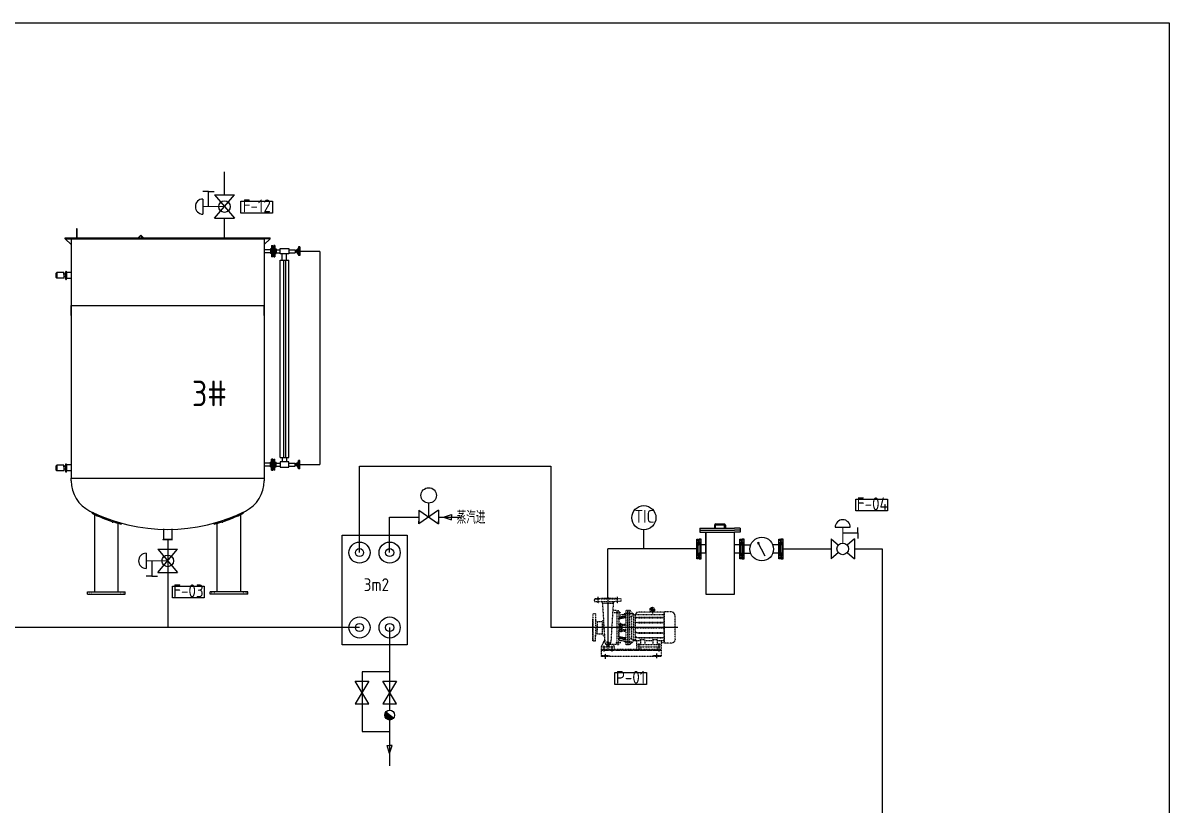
# Model space of a CAD drawing. Header units: millimetres. Extents: x 1783 to 21704, y 2913 to 17571.
# Drawn here: x 10956 to 21704, y 10242 to 17571 of the extents above; entities that cross this region are included whole.
import ezdxf

# ---------------------------------------------------------------- set-up
doc = ezdxf.new("R2010")
doc.units = ezdxf.units.MM
doc.linetypes.add('CENTER', pattern=[2, 1.25, -0.25, 0.25, -0.25])
doc.linetypes.add('DASHED', pattern=[0.75, 0.5, -0.25])
for name, color, linetype in [('00', 7, 'Continuous'), ('1', 1, 'Continuous'), ('2', 2, 'DASHED'), ('3中心线层', 1, 'CENTER'), ('DASHED', 2, 'DASHED'), ('dim', 7, 'Continuous'), ('TL', 255, 'Continuous'), ('YHCENTER', 4, 'CENTER'), ('YHDIM', 1, 'Continuous'), ('YHSOLID', 7, 'Continuous')]:
    doc.layers.add(name, color=color, linetype=linetype)
doc.styles.add('HZ', font='gbenor.shx', dxfattribs={"bigfont": 'gbcbig.shx'})
doc.dimstyles.new('ISO-25', dxfattribs={"dimtxt": 2.5, "dimasz": 2.5, "dimexe": 1.25, "dimexo": 0.625, "dimtad": 1, "dimtxsty": 'Standard', "dimcen": 2.5, "dimadec": 0, "dimazin": 0, "dimtfac": 1, "dimtmove": 0, "dimatfit": 3, "dimfxl": 1, "dimarcsym": 0})

# ---------------------------------------------------------------- blocks, each defined once
blk = doc.blocks.new('盐水泵')
at = {"layer": '1', "color": 0}
blk.add_line((-626051.9, 6863.7), (-626051.9, 6879.1), dxfattribs=at)
at = {"layer": 'DASHED', "color": 0, "ltscale": 0.2}
for p, q in [((-626312.7, 6969.6), (-626272, 6969.6)), ((-626312.7, 6950), (-626312.7, 6969.6)), ((-626272, 6969.6), (-626312.7, 6969.6)), ((-626312.7, 6969.6), (-626312.7, 6950.3)), ((-626312.7, 6950), (-626151.7, 6950)), ((-626269.2, 6972.5), (-626272, 6969.6)), ((-626272, 6969.6), (-626143, 6969.6)), ((-626145.8, 6972.5), (-626269.2, 6972.5)), ((-626249.5, 6934.7), (-626256, 6949.9)), ((-626249.6, 6934.7), (-626231.1, 6633)), ((-626249.5, 6934.7), (-626165.6, 6934.7)), ((-626179.4, 6972.5), (-626235.6, 6972.5)), ((-626165.6, 6934.7), (-626184, 6633)), ((-626165.6, 6934.7), (-626159.1, 6949.9)), ((-626102.3, 6950), (-626152.4, 6950)), ((-626145.8, 6972.5), (-626143, 6969.6)), ((-626102.3, 6969.6), (-626143, 6969.6)), ((-626102.3, 6950), (-626102.3, 6969.6)), ((-626327.6, 6807.9), (-626324.8, 6810.7)), ((-626327.6, 6807.9), (-626327.6, 6684.4)), ((-626305.2, 6851.4), (-626324.8, 6851.4)), ((-626324.8, 6851.4), (-626324.8, 6810.7)), ((-626324.8, 6810.7), (-626324.8, 6680.5)), ((-626305.2, 6851.4), (-626305.2, 6806)), ((-626138.1, 6877.9), (-626169, 6877.9)), ((-626138.1, 6877.9), (-626138.1, 6612.6)), ((-626138.1, 6877.9), (-626122.8, 6877.9)), ((-626122.8, 6877.9), (-626122.8, 6658)), ((-626122.8, 6843), (-626067.9, 6851.4)), ((-626122.8, 6813.9), (-626122.8, 6762.4)), ((-626119, 6828.6), (-626071.8, 6837)), ((-626119, 6815.7), (-626071.7, 6824)), ((-626116.4, 6819.7), (-626068, 6828)), ((-626068, 6879.1), (-626068, 6611.3)), ((-626051.9, 6879.1), (-626068, 6879.1)), ((-626051.9, 6611.3), (-626051.9, 6879.1)), ((-626051.9, 6611.3), (-626051.9, 6879.1)), ((-626035.2, 6879.1), (-626051.9, 6879.1)), ((-626051.9, 6863.7), (-626051.9, 6611.3)), ((-626051.9, 6779.6), (-626051.9, 6847.7)), ((-626035.2, 6611.3), (-626035.2, 6879.1)), ((-626003.2, 6847.2), (-626035.2, 6879.1)), ((-626021.3, 6829.1), (-626035.2, 6829.1)), ((-626021.3, 6661.3), (-626021.3, 6829.1)), ((-626003.2, 6643.2), (-626003.2, 6847.2)), ((-626003.2, 6847.2), (-625767.2, 6847.2)), ((-625980.7, 6865.3), (-625992.9, 6847.2)), ((-625992.9, 6847.2), (-625992.9, 6643.2)), ((-625980.7, 6826.2), (-625992.9, 6820.3)), ((-625980.7, 6821.4), (-625992.9, 6815.5)), ((-625767.2, 6865.3), (-625980.7, 6865.3)), ((-625980.7, 6826.2), (-625767.2, 6826.2)), ((-625980.7, 6821.4), (-625980.7, 6826.2)), ((-625980.7, 6821.4), (-625767.2, 6821.4)), ((-625871.6, 6871.7), (-625873.8, 6865.3)), ((-625859.8, 6876.6), (-625871.6, 6871.7)), ((-625871.6, 6871.7), (-625859.6, 6871.7)), ((-625848, 6871.7), (-625860, 6871.7)), ((-625859.8, 6876.6), (-625848, 6871.7)), ((-625848, 6871.7), (-625845.8, 6865.3)), ((-625767.2, 6868.2), (-625767.2, 6628.1)), ((-625715.1, 6868.2), (-625767.2, 6868.2)), ((-625767.2, 6622.3), (-625767.2, 6862.3)), ((-625682.5, 6654.9), (-625682.5, 6835.5)), ((-626327.6, 6774.2), (-626327.6, 6718.1)), ((-626305.2, 6806), (-626305.2, 6805.8)), ((-626305.2, 6805.8), (-626305.2, 6677.3)), ((-626289.8, 6793.8), (-626289.8, 6726.4)), ((-626289.8, 6793.8), (-626250.4, 6793.8)), ((-626289.8, 6696.7), (-626289.8, 6764.1)), ((-626241.8, 6805), (-626250.4, 6793.8)), ((-626250.4, 6793.8), (-626250.4, 6719.5)), ((-626250.4, 6696.7), (-626250.4, 6779.3)), ((-626122.9, 6733.8), (-626122.9, 6728)), ((-626122.8, 6762.4), (-626122.8, 6756.7)), ((-626110.4, 6756.7), (-626122.8, 6756.7)), ((-626122.8, 6733.8), (-626110.4, 6733.8)), ((-626122.8, 6676.6), (-626122.8, 6728)), ((-626119, 6772.6), (-626110.4, 6772.6)), ((-626119, 6769.2), (-626110.4, 6769.2)), ((-626119, 6721.2), (-626110.4, 6721.3)), ((-626119, 6717.8), (-626110.4, 6717.8)), ((-626110.4, 6776.6), (-626110.4, 6733.8)), ((-626104, 6776.6), (-626110.4, 6776.6)), ((-626110.4, 6733.8), (-626110.4, 6712.8)), ((-626104, 6733.8), (-626104, 6776.6)), ((-626104, 6772.6), (-626071.7, 6772.7)), ((-626104, 6769.2), (-626071.7, 6769.3)), ((-626096.4, 6756.7), (-626104, 6756.7)), ((-626104, 6733.8), (-626096.4, 6733.8)), ((-626104, 6712.8), (-626104, 6733.8)), ((-626104, 6721.3), (-626071.6, 6721.3)), ((-626104, 6717.9), (-626071.6, 6717.9)), ((-626096.4, 6729.3), (-626096.4, 6761.2)), ((-626068, 6761.2), (-626096.4, 6761.2)), ((-626096.4, 6729.3), (-626068, 6729.3)), ((-626051.9, 6745.2), (-626051.9, 6779.6)), ((-626051.9, 6745.2), (-626051.9, 6611.3)), ((-625980.7, 6788.1), (-625992.9, 6784.7)), ((-625980.7, 6783.3), (-625992.9, 6779.9)), ((-625992.9, 6747.6), (-625767.2, 6747.6)), ((-625992.9, 6742.8), (-625767.2, 6742.8)), ((-625980.7, 6788.1), (-625767.2, 6788.1)), ((-625980.7, 6783.3), (-625980.7, 6788.1)), ((-625980.7, 6783.3), (-625767.2, 6783.3)), ((-625980.7, 6742.8), (-625980.7, 6747.6)), ((-626327.6, 6684.4), (-626324.8, 6681.6)), ((-626324.8, 6681.6), (-626324.8, 6640.9)), ((-626324.8, 6639.8), (-626324.8, 6680.5)), ((-626305.2, 6639.8), (-626324.8, 6639.8)), ((-626305.2, 6685.2), (-626305.2, 6685.3)), ((-626305.2, 6639.8), (-626305.2, 6685.2)), ((-626289.8, 6696.7), (-626250.4, 6696.7)), ((-626231.8, 6654.2), (-626258.8, 6595.9)), ((-626234.1, 6675.2), (-626250.4, 6696.7)), ((-626215.7, 6632.5), (-626215.7, 6595.9)), ((-626213.8, 6633.2), (-626202.2, 6633.2)), ((-626199.5, 6632.5), (-626199.5, 6595.9)), ((-626122.8, 6635.5), (-626122.8, 6658)), ((-626122.8, 6612.6), (-626122.8, 6635.5)), ((-626119, 6674.8), (-626071.7, 6666.4)), ((-626119, 6661.8), (-626071.8, 6653.5)), ((-626116.4, 6670.7), (-626068, 6662.4)), ((-626110.4, 6712.8), (-626104, 6712.8)), ((-626021.3, 6661.3), (-626035.2, 6661.3)), ((-626003.2, 6643.2), (-626035.2, 6611.3)), ((-626003.2, 6643.2), (-625952.6, 6643.2)), ((-625980.7, 6707.1), (-625992.9, 6710.5)), ((-625980.7, 6702.4), (-625992.9, 6705.8)), ((-625980.7, 6669.1), (-625992.9, 6674.9)), ((-625980.7, 6664.3), (-625992.9, 6670.2)), ((-625983.2, 6643.2), (-625983.2, 6595.9)), ((-625980.7, 6707.1), (-625767.2, 6707.1)), ((-625980.7, 6702.4), (-625980.7, 6707.1)), ((-625980.7, 6707.1), (-625980.7, 6702.4)), ((-625980.7, 6702.4), (-625767.2, 6702.4)), ((-625980.7, 6669.1), (-625980.7, 6664.3)), ((-625980.7, 6669), (-625767.2, 6669)), ((-625980.7, 6664.3), (-625980.7, 6669)), ((-625980.7, 6664.3), (-625767.2, 6664.3)), ((-625952.6, 6647.9), (-625952.6, 6612.6)), ((-625952.4, 6651.9), (-625918.9, 6651.9)), ((-625918.7, 6647.9), (-625918.7, 6612.6)), ((-625918.7, 6643.2), (-625856.4, 6643.2)), ((-625856.5, 6651.9), (-625822.6, 6651.9)), ((-625856.4, 6647.9), (-625856.4, 6612.6)), ((-625822.4, 6647.9), (-625822.4, 6612.6)), ((-625822.4, 6643.2), (-625767.2, 6643.2)), ((-625791.8, 6643.2), (-625791.8, 6595.9)), ((-626258.8, 6595.9), (-626157.3, 6595.9)), ((-626258.8, 6595.9), (-626258.8, 6578)), ((-626258.8, 6578), (-625791.8, 6578)), ((-626258.8, 6578), (-626258.8, 6518.6)), ((-626138.1, 6612.6), (-626195.9, 6612.6)), ((-626165.1, 6612.6), (-626157.3, 6595.9)), ((-626157.3, 6595.9), (-626157.3, 6578)), ((-626138.1, 6612.6), (-626122.8, 6612.6)), ((-626051.9, 6611.3), (-626068, 6611.3)), ((-626035.2, 6611.3), (-626051.9, 6611.3)), ((-625983.2, 6612.6), (-625791.8, 6612.6)), ((-625983.2, 6595.9), (-625791.8, 6595.9)), ((-625983.2, 6595.9), (-625983.2, 6578)), ((-625950.7, 6595.9), (-625950.7, 6578)), ((-625822.7, 6595.9), (-625822.7, 6578)), ((-625767.2, 6625.1), (-625791.8, 6625.1)), ((-625791.8, 6595.9), (-625791.8, 6518.6)), ((-625715.1, 6622.3), (-625767.2, 6622.3)), ((-625791.8, 6518.6), (-626258.8, 6518.6))]:
    blk.add_line(p, q, dxfattribs=at)
at = {"layer": 'DASHED', "color": 0}
blk.add_line((-626122.8, 6647.4), (-626067.9, 6639.1), dxfattribs=at)
at = {"layer": 'DASHED', "color": 0, "ltscale": 0.2, "extrusion": (0, 0, -1)}
for centre, major_axis, start_param, end_param in [((-625859.8, 6885.7), (-12.5, 12.5), 4.729635, 9.407532), ((-626116.4, 6813.3), (4.51, 4.51), 4.014257, 5.497787), ((-626119, 6811.9), (-2.71, 2.71), 5.498025, 7.068583), ((-626071.8, 6840.8), (-2.71, 2.71), 2.355008, 3.925804), ((-626071.7, 6820.2), (-2.71, 2.71), 0.784211, 2.355008), ((-626119, 6776.4), (-2.71, 2.71), 3.927229, 5.498025), ((-626119, 6773), (-2.71, 2.71), 3.927229, 5.498025), ((-626119, 6714), (2.71, 2.71), 3.926753, 5.497549), ((-626071.7, 6776.5), (2.71, 2.71), 1.03834, 2.355008), ((-626071.7, 6773.1), (-2.71, 2.71), 2.613321, 3.925804), ((-626218.3, 6632.5), (-1.84, 1.84), 0.785398, 2.356194), ((-626196.9, 6632.5), (-1.84, 1.84), 5.497787, 7.068583), ((-626119, 6678.6), (2.71, 2.71), 2.356194, 3.926753), ((-626116.4, 6677.1), (4.51, 4.51), 2.356194, 3.839724), ((-626119, 6658), (2.71, 2.71), 3.926991, 5.499007), ((-626071.9, 6670.6), (-2.92, 2.92), 2.704671, 3.898032), ((-626003.2, 6661.3), (-12.8, 12.8), 3.926991, 5.497787), ((-625956.7, 6647.9), (-2.89, 2.89), 0.785398, 2.356194), ((-625914.6, 6647.9), (-2.89, 2.89), 5.497787, 7.068583), ((-625860.4, 6647.9), (-2.89, 2.89), 0.785398, 2.356194), ((-625818.3, 6647.9), (-2.89, 2.89), 5.497787, 7.068583), ((-625715.1, 6654.9), (-23.1, 23.1), 2.356194, 3.926991)]:
    blk.add_ellipse(centre, major_axis=major_axis, ratio=1, start_param=start_param, end_param=end_param, dxfattribs=at)
at = {"layer": 'DASHED', "color": 0, "ltscale": 0.2}
for centre, major_axis, start_param, end_param in [((-626119, 6832.5), (-2.71, 2.71), 0.785398, 2.356194), ((-626003.2, 6829.1), (-12.8, 12.8), 5.497787, 7.068583), ((-625875.5, 6870.5), (-2.91, 2.91), 4.21193, 4.695143), ((-625844.1, 6870.5), (-2.91, 2.91), 0.017246, 0.500459), ((-625715.1, 6835.5), (-23.1, 23.1), 3.926991, 5.497787), ((-626290.7, 6813.5), (14, 14), 3.107767, 3.975106), ((-626119, 6717.4), (-2.71, 2.71), 5.498025, 7.068821), ((-626071.6, 6717.5), (-2.71, 2.71), 4.244939, 5.498974), ((-626071.6, 6714.1), (-2.71, 2.71), 4.248298, 5.498974), ((-626290.7, 6677), (14, 14), 0.737283, 1.604622), ((-626206.1, 6633.8), (17.6, 17.6), 2.356194, 3.53358), ((-626209, 6633.8), (17.6, 17.6), 4.4432, 5.497787), ((-626209, 6633.8), (-17.6, 17.6), 2.745863, 2.872404)]:
    blk.add_ellipse(centre, major_axis=major_axis, ratio=1, start_param=start_param, end_param=end_param, dxfattribs=at)
at = {"layer": 'DASHED', "color": 0, "ltscale": 0.2, "extrusion": (0, 0, -1)}
blk.add_ellipse((-625859.8, 6885.7), major_axis=(6.48, 6.48), ratio=1, dxfattribs=at)
at = {"layer": 'DASHED', "color": 0}
blk.add_ellipse((-626071.8, 6649.7), major_axis=(-2.71, 2.71), ratio=1, start_param=3.925804, end_param=5.4966, dxfattribs=at)
at = {"layer": 'Defpoints', "color": 0, "linetype": 'ByBlock'}
for p in [(-626249.4, 6972.5), (-626166.7, 6972.5), (-626328.3, 6807.9), (-626327.6, 6851.4), (-626328.3, 6786.5), (-626327.6, 6746.2), (-626327.6, 6745.2), (-625682.5, 6745.2), (-626328.3, 6703.9), (-626328.3, 6684.4), (-626327.6, 6639.8), (-626208.1, 6569.1), (-626258.8, 6518.6), (-626224.9, 6518.6), (-626224.9, 6518.6), (-625825.7, 6518.6), (-625791.8, 6518.6)]:
    blk.add_point(p, dxfattribs=at)
at = {"layer": 'Defpoints', "color": 0, "linetype": 'ByBlock', "ltscale": 0.2}
blk.add_point((-626327.6, 6703.9), dxfattribs=at)
at = {"layer": 'YHCENTER', "color": 0, "ltscale": 0.4}
for p, q in [((-626284.2, 6933.3), (-626284.2, 6986.6)), ((-626130.8, 6933.3), (-626130.8, 6986.6)), ((-625859.8, 6910), (-625859.8, 6854.5)), ((-626158.3, 6862), (-626105.2, 6862)), ((-625882.3, 6885.7), (-625837.6, 6885.7)), ((-626148.5, 6628.5), (-626107.1, 6628.5)), ((-626080.8, 6634.7), (-626016.5, 6634.4)), ((-625966.6, 6622.6), (-625966.6, 6563.3)), ((-625808, 6623.3), (-625808, 6558.9))]:
    blk.add_line(p, q, dxfattribs=at)
at = {"layer": 'YHCENTER', "color": 0, "ltscale": 3}
for p, q in [((-626208.1, 6982.9), (-626208.1, 6564.6)), ((-625660.3, 6745.2), (-626343.7, 6745.2))]:
    blk.add_line(p, q, dxfattribs=at)
at = {"layer": 'YHCENTER', "color": 0}
for p, q in [((-626080.8, 6855.7), (-626016.5, 6856)), ((-626293.1, 6745.2), (-626333.4, 6745.2))]:
    blk.add_line(p, q, dxfattribs=at)
at = {"layer": 'YHCENTER', "color": 0, "ltscale": 0.2}
for p, q in [((-626240.1, 6605), (-626240.1, 6559.4)), ((-626177.5, 6605), (-626177.5, 6558.2))]:
    blk.add_line(p, q, dxfattribs=at)
at = {"layer": 'YHCENTER', "color": 0, "ltscale": 2}
for p, q in [((-626224.9, 6500.1), (-626224.9, 6540)), ((-625825.7, 6506.3), (-625825.7, 6543.2))]:
    blk.add_line(p, q, dxfattribs=at)
at = {"layer": 'YHDIM', "color": 0, "linetype": 'DASHED', "ltscale": 2}
for p, q in [((-626258.8, 6569.2), (-625791.8, 6569.2)), ((-626258.8, 6527.3), (-626194.1, 6527.3)), ((-626194.1, 6527.3), (-626194.1, 6518.6)), ((-625856.5, 6527.3), (-625791.8, 6527.3)), ((-625856.5, 6527.3), (-625856.5, 6518.6))]:
    blk.add_line(p, q, dxfattribs=at)
at = {"layer": 'YHSOLID', "color": 0}
for p, q in [((-626051.9, 6879.1), (-626051.9, 6863.7)), ((-625983.2, 6643.2), (-626003.2, 6643.2))]:
    blk.add_line(p, q, dxfattribs=at)
blk = doc.blocks.new('*U7')
at = {"layer": '1'}
h = blk.add_hatch(dxfattribs=at)
h.set_pattern_fill('_USER', color=256, scale=5, angle=45, style=0, pattern_type=0)
h.set_pattern_definition([(45, (0, 0), (-3.53553, 3.53553), [])])
h.paths.add_polyline_path([(92, 2), (92, 20), (82, 20), (82, 2)])
h.paths.add_polyline_path([(64, 20), (64, 2), (61, 2), (61, 0), (39, 0), (39, 15), (45, 20)])
h.paths.add_polyline_path([(-39, 15), (-39, 0), (-61, 0), (-61, 2), (-64, 2), (-64, 20), (-45, 20)])
h.paths.add_polyline_path([(-82, 20), (-82, 2), (-92, 2), (-92, 20)])
blk = doc.blocks.new('*U6', base_point=(-64, 711))
at = {"layer": '00', "color": 7}
for p, q in [((29, 731), (-156, 731)), ((-156, 731), (-156, 713)), ((-125, 713), (-156, 713)), ((-145, 731), (-145, 713)), ((-127, 731), (-127, 713)), ((-125, 711), (-125, 713)), ((-125, 711), (-3, 711)), ((-125, 711), (-125, 711)), ((-108, 731), (-102, 726)), ((-102, 726), (-102, 711)), ((-102, 726), (-25, 726)), ((-19, 731), (-25, 726)), ((-25, 726), (-25, 711)), ((-3, 713), (29, 713)), ((-3, 711), (-3, 713)), ((0, 731), (0, 713)), ((18, 731), (18, 713)), ((29, 713), (29, 731))]:
    blk.add_line(p, q, dxfattribs=at)
at = {"color": 1, "linetype": 'Continuous'}
blk.add_blockref('*U7', (-64, 711), dxfattribs=at)
blk = doc.blocks.new('*D19')
at = {"color": 0, "lineweight": -2, "transparency": 16777216}
for p, q in [((13557, 15433), (13741, 15433)), ((13740, 15430), (13740, 13435)), ((13557, 13433), (13741, 13433))]:
    blk.add_line(p, q, dxfattribs=at)
at = {"color": 0, "transparency": 16777216}
for points in [[(13740, 15430), (13740, 15430), (13740, 15433)], [(13740, 13435), (13740, 13435), (13740, 13433)]]:
    blk.add_solid(points, dxfattribs=at)
at = {"layer": 'Defpoints', "color": 0, "transparency": 16777216}
for p in [(13557, 15433), (13557, 13433), (13740, 13433)]:
    blk.add_point(p, dxfattribs=at)
at = {"color": 0, "transparency": 16777216, "insert": (13738, 14433), "char_height": 2.5, "attachment_point": 5, "rotation": 90}
blk.add_mtext('2000', dxfattribs=at)
blk = doc.blocks.new('*D29')
at = {"color": 0, "lineweight": -2, "transparency": 16777216}
for p, q in [((11409, 14830), (11409, 14924)), ((11411, 14923), (13216, 14923)), ((13219, 14830), (13219, 14924))]:
    blk.add_line(p, q, dxfattribs=at)
at = {"color": 0, "transparency": 16777216}
for points in [[(11411, 14924), (11411, 14923), (11409, 14923)], [(13216, 14924), (13216, 14923), (13219, 14923)]]:
    blk.add_solid(points, dxfattribs=at)
at = {"layer": 'Defpoints', "color": 0, "transparency": 16777216}
for p in [(13219, 14923), (11409, 14829), (13219, 14829)]:
    blk.add_point(p, dxfattribs=at)
at = {"color": 0, "transparency": 16777216, "insert": (12314, 14925), "char_height": 2.5, "attachment_point": 5}
blk.add_mtext('1810', dxfattribs=at)

msp = doc.modelspace()

# ---------------------------------------------------------------- hatches: boundary and pattern name
h = msp.add_hatch(color=256)
h.paths.add_polyline_path([(14395.038, 11038.777), (14395.038, 11085.303), (14358.455, 11114.049, 0.625834483)])
h.paths.add_polyline_path([(14431.622, 11056.557), (14395.038, 11085.303), (14395.038, 11038.777, 0.230137521)])

# ---------------------------------------------------------------- linework, layer by layer
for p, q in [((12846.36, 15959.403), (12846.36, 16177.206)), ((12643.953, 15921.455), (12643.953, 15779.348)), ((12697.012, 15992.226), (12644.667, 15992.226)), ((12697.012, 15850.402), (12697.012, 15992.226)), ((12697.012, 15992.226), (12749.358, 15992.226)), ((12753.242, 15959.403), (12939.477, 15741.4)), ((12753.242, 15741.4), (12939.477, 15959.403)), ((12753.242, 15959.403), (12939.477, 15959.403)), ((12753.242, 15741.4), (12939.477, 15741.4)), ((12846.36, 15558.122), (12846.36, 15741.4)), ((11458.123, 15638.122), (11458.123, 15558.122)), ((11465.109, 15558.122), (11465.109, 15638.122)), ((11353.571, 15549.122), (11353.571, 15558.122)), ((11353.571, 15549.122), (11408.571, 15494.122)), ((12060.691, 15583.578), (12035.235, 15558.122)), ((12060.691, 15579.335), (12036.478, 15555.122)), ((12084.026, 15560.243), (12060.691, 15583.578)), ((12081.905, 15558.122), (12060.691, 15579.335)), ((12084.026, 15560.243), (12081.905, 15558.122)), ((13273.571, 15549.122), (13218.571, 15494.122)), ((13273.571, 15549.122), (13273.571, 15558.122)), ((13448.572, 13500.516), (13448.572, 15348.516)), ((11273.699, 15231.602), (11264.21, 15222.536)), ((11264.21, 15222.536), (11264.21, 15187.707)), ((11273.699, 15178.642), (11264.21, 15187.707)), ((11339.948, 15231.602), (11273.699, 15231.602)), ((11273.699, 15231.602), (11273.699, 15178.642)), ((11339.948, 15178.642), (11273.699, 15178.642)), ((11339.948, 15215.122), (11339.948, 15231.602)), ((11339.948, 15231.602), (11339.948, 15178.642)), ((11355.571, 15216.435), (11339.948, 15216.435)), ((11355.571, 15193.809), (11339.948, 15193.809)), ((11357.571, 15242.117), (11355.571, 15235.498)), ((11357.571, 15168.127), (11355.571, 15174.746)), ((11359.571, 15243.872), (11357.571, 15243.872)), ((11359.571, 15166.372), (11357.571, 15166.372)), ((11359.571, 15243.872), (11361.571, 15243.872)), ((11359.571, 15166.372), (11361.571, 15166.372)), ((11361.571, 15242.117), (11363.571, 15235.498)), ((11361.571, 15168.127), (11363.571, 15174.746)), ((11408.571, 15233.622), (11363.571, 15233.622)), ((11408.571, 15233.622), (11363.571, 15233.622)), ((11408.571, 15176.622), (11363.571, 15176.622)), ((11408.571, 15176.622), (11363.571, 15176.622)), ((11408.571, 13584.044), (11408.571, 13305.122)), ((11357.571, 13439.03), (11355.571, 13432.411)), ((11359.571, 13440.785), (11357.571, 13440.785)), ((11359.571, 13440.785), (11361.571, 13440.785)), ((11361.571, 13439.03), (11363.571, 13432.411)), ((11273.699, 13428.515), (11264.21, 13419.449)), ((11264.21, 13419.449), (11264.21, 13384.62)), ((11273.699, 13375.555), (11264.21, 13384.62)), ((11339.948, 13428.515), (11273.699, 13428.515)), ((11273.699, 13428.515), (11273.699, 13375.555)), ((11339.948, 13375.555), (11273.699, 13375.555)), ((11339.948, 13412.035), (11339.948, 13428.515)), ((11339.948, 13428.515), (11339.948, 13375.555)), ((11355.571, 13413.348), (11339.948, 13413.348)), ((11355.571, 13390.722), (11339.948, 13390.722)), ((11357.571, 13365.04), (11355.571, 13371.658)), ((11359.571, 13363.285), (11357.571, 13363.285)), ((11359.571, 13363.285), (11361.571, 13363.285)), ((11361.571, 13365.04), (11363.571, 13371.658)), ((11408.571, 13430.535), (11363.571, 13430.535)), ((11408.571, 13430.535), (11363.571, 13430.535)), ((11408.571, 13373.535), (11363.571, 13373.535)), ((11408.571, 13373.535), (11363.571, 13373.535)), ((14112.074, 12608.066), (14112.074, 13418.826)), ((14112.074, 13418.826), (15905.738, 13418.826)), ((15905.738, 13418.826), (15905.738, 11905.256)), ((13218.571, 13305.122), (13218.571, 13280.122)), ((14669.453, 13004.969), (14669.453, 12876.044)), ((14669.453, 13004.969), (14852.753, 12876.044)), ((14852.753, 13004.969), (14669.453, 12876.044)), ((14669.453, 13004.969), (14669.453, 12876.044)), ((14761.103, 12940.507), (14761.103, 13071.47)), ((14852.753, 13004.969), (14852.753, 12876.044)), ((14852.753, 13004.969), (14852.753, 12876.044)), ((14899.817, 12940.507), (14975.594, 12964.544)), ((14899.817, 12940.507), (14975.594, 12916.469)), ((14975.594, 12964.544), (14975.594, 12940.507)), ((14975.594, 12916.469), (14975.594, 12940.507)), ((12275.571, 12830.565), (12275.571, 12734.091)), ((12351.571, 12830.565), (12351.571, 12734.091)), ((16778.7, 12642.608), (16778.7, 12821.937)), ((17304.535, 12835.698), (17304.535, 12798.629)), ((17304.535, 12835.698), (17629.046, 12835.698)), ((17304.535, 12817.164), (17629.046, 12817.164)), ((17304.535, 12798.629), (17629.046, 12798.629)), ((17358.581, 12603.858), (17358.581, 12798.629)), ((17358.581, 12798.629), (17358.581, 12219.166)), ((17441.999, 12864.071), (17441.999, 12835.698)), ((17451.219, 12835.698), (17451.219, 12864.071)), ((17454.188, 12876.26), (17533.439, 12876.26)), ((17454.188, 12867.04), (17533.439, 12867.04)), ((17536.408, 12867.04), (17536.41, 12867.04)), ((17536.408, 12835.698), (17536.408, 12864.071)), ((17536.408, 12835.698), (17536.408, 12864.071)), ((17545.628, 12864.071), (17545.628, 12835.698)), ((17683.092, 12835.698), (17629.046, 12835.698)), ((17683.092, 12817.164), (17629.046, 12817.164)), ((17629.046, 12219.166), (17629.046, 12798.629)), ((17683.092, 12798.629), (17629.046, 12798.629)), ((17683.092, 12835.698), (17683.092, 12798.629)), ((18572.538, 12845.015), (18714.645, 12845.015)), ((18643.591, 12791.955), (18785.416, 12791.955)), ((18785.416, 12791.955), (18785.416, 12844.301)), ((18785.416, 12791.955), (18785.416, 12739.61)), ((12268.071, 12731.762), (12268.071, 12729.762)), ((12268.071, 12731.762), (12359.071, 12731.762)), ((12268.071, 12729.762), (12359.071, 12729.762)), ((12269.131, 12731.762), (12274.168, 12734.091)), ((12275.571, 12734.091), (12274.168, 12734.091)), ((12274.168, 12734.091), (12352.975, 12734.091)), ((12313.571, 12729.762), (12313.571, 11905.256)), ((12313.571, 12729.762), (12313.571, 11905.256)), ((12351.571, 12734.091), (12352.975, 12734.091)), ((12358.012, 12731.762), (12352.975, 12734.091)), ((12359.071, 12731.762), (12359.071, 12729.762)), ((12359.071, 12731.762), (12359.071, 12729.762)), ((17847.395, 12706.915), (17846.887, 12686.421)), ((17917.162, 12573.631), (17847.395, 12706.915)), ((17847.395, 12706.915), (17864.525, 12695.653)), ((18534.59, 12735.726), (18602.478, 12677.731)), ((18534.59, 12735.726), (18534.59, 12549.491)), ((18752.593, 12735.726), (18684.705, 12677.73)), ((18752.593, 12735.726), (18752.593, 12549.491)), ((12111.165, 12601.276), (12111.165, 12459.169)), ((12220.454, 12639.224), (12406.689, 12421.221)), ((12220.454, 12421.222), (12406.689, 12639.224)), ((12220.454, 12639.224), (12406.689, 12639.224)), ((16440.387, 12177.929), (16440.387, 12642.608)), ((17274.609, 12642.608), (16440.387, 12642.608)), ((17358.581, 12681.358), (17314.609, 12681.358)), ((17358.581, 12603.858), (17314.609, 12603.858)), ((17679.458, 12681.358), (17629.046, 12681.358)), ((17684.493, 12603.858), (17629.046, 12603.858)), ((17719.458, 12681.358), (17779.624, 12681.358)), ((17719.458, 12603.858), (17778.741, 12603.858)), ((18049.3, 12681.358), (17989.133, 12681.358)), ((18049.3, 12603.858), (17990.017, 12603.858)), ((18084.265, 12642.608), (18534.59, 12642.608)), ((18602.478, 12607.486), (18534.59, 12549.491)), ((18684.704, 12607.486), (18752.593, 12549.491)), ((18752.593, 12642.608), (19014.697, 12642.608)), ((19014.697, 12642.608), (19014.697, 9241.251)), ((12164.224, 12530.223), (12164.224, 12388.399)), ((12164.224, 12388.399), (12111.879, 12388.399)), ((12164.224, 12388.399), (12216.569, 12388.399)), ((12220.454, 12421.222), (12406.689, 12421.222)), ((17358.581, 12219.166), (17629.046, 12219.166)), ((14112.215, 11906.369), (3867.026, 11906.369)), ((14395.038, 11906.369), (14395.038, 11131.829)), ((16296.898, 11905.256), (15905.738, 11905.256)), ((14200.756, 11404.199), (14071.83, 11190.53)), ((14200.756, 11190.53), (14071.83, 11404.199)), ((14071.83, 11404.199), (14200.145, 11404.199)), ((14395.038, 11490.183), (14135.987, 11490.183)), ((14135.987, 11490.183), (14135.987, 10932.663)), ((14460.65, 11404.199), (14331.724, 11190.53)), ((14460.65, 11190.53), (14331.724, 11404.199)), ((14331.724, 11404.199), (14460.038, 11404.199)), ((14071.83, 11190.53), (14200.756, 11190.53)), ((14331.724, 11190.53), (14460.65, 11190.53)), ((14431.622, 11056.557), (14358.455, 11114.049)), ((14395.038, 11038.777), (14395.038, 10609.094)), ((14135.987, 10932.663), (14395.038, 10932.663)), ((14395.038, 10724.966), (14371.001, 10800.744)), ((14371.001, 10800.744), (14395.038, 10800.744)), ((14395.038, 10724.966), (14419.076, 10800.744)), ((14419.076, 10800.744), (14395.038, 10800.744))]:
    msp.add_line(p, q)
for points in [[(1783.349, 17571.467), (21703.886, 17571.467), (21703.886, 2912.911), (1783.349, 2912.911)], [(13000.71, 15900.595), (13297.474, 15900.595), (13297.474, 15789.984), (13000.71, 15789.984)], [(18766.515, 13109.793), (19063.28, 13109.793), (19063.28, 12999.183), (18766.515, 12999.183)], [(13948.266, 12771.959), (14558.917, 12771.959), (14558.917, 11742.476), (13948.266, 11742.476)], [(12359.718, 12293.454), (12656.483, 12293.454), (12656.483, 12182.843), (12359.718, 12182.843)], [(16506.335, 11483.298), (16803.1, 11483.298), (16803.1, 11372.687), (16506.335, 11372.687)]]:
    msp.add_lwpolyline(points, close=True)
for centre, radius in [((12846.36, 15850.401), 54.073), ((14761.103, 13143.908), 72.438), ((16778.7, 12935.059), 113.122), ((14112.074, 12608.066), 98.935), ((14394.968, 12608.066), 98.935), ((17884.379, 12641.093), 110.74), ((18643.591, 12642.608), 54.073), ((12313.571, 12530.223), 54.073), ((14112.215, 12608.066), 38), ((14395.038, 12608.066), 38), ((14112.074, 11906.369), 98.935), ((14112.215, 11906.369), 38), ((14394.968, 11906.369), 98.935), ((14395.038, 11906.369), 38), ((14395.038, 11085.303), 46.526)]:
    msp.add_circle(centre, radius)
for centre, radius, start, end in [((12643.953, 15850.402), 71.053, 90, 270), ((11461.616, 15638.122), 3.493, 0, 180), ((18643.591, 12845.015), 71.053, 0, 180), ((17454.188, 12864.071), 12.189, 90, 180), ((17451.219, 12867.04), 0.00223, 90, 180), ((17451.219, 12867.04), 0.00223, 90, 180), ((17454.188, 12864.071), 2.969, 90, 180), ((17533.439, 12864.071), 12.189, 0, 90), ((17533.439, 12864.071), 2.969, 0, 90), ((17536.408, 12867.04), 0.00223, 0, 90), ((17536.408, 12867.04), 0.00223, 0, 90), ((12111.165, 12530.223), 71.053, 90, 270)]:
    msp.add_arc(centre, radius, start, end)
at = {"layer": '00', "color": 7}
for p, q in [((11353.571, 15558.122), (12567.951, 15558.122)), ((11353.571, 15555.122), (13213.571, 15555.122)), ((11353.571, 15549.122), (13218.571, 15549.122)), ((11408.571, 15555.122), (13218.571, 15555.122)), ((11408.571, 15555.122), (11408.571, 13305.122)), ((11408.571, 15555.122), (11408.571, 15555.122)), ((12313.571, 15558.122), (13273.571, 15558.122)), ((12594.448, 15555.122), (13273.571, 15555.122)), ((13218.571, 15555.122), (13218.571, 13305.122)), ((13218.571, 15555.122), (13218.571, 15555.122)), ((13273.571, 15549.122), (13218.571, 15549.122)), ((13287.571, 15485.016), (13287.571, 15380.016)), ((13287.571, 15485.016), (13299.571, 15485.016)), ((13299.571, 15485.016), (13299.571, 15380.016)), ((13307.571, 15485.016), (13307.571, 15380.016)), ((13319.571, 15485.016), (13307.571, 15485.016)), ((13319.571, 15485.016), (13319.571, 15380.016)), ((13277.571, 15446.516), (13218.571, 15446.516)), ((13277.571, 15418.516), (13218.571, 15418.516)), ((13287.571, 15455.016), (13277.571, 15454.141)), ((13277.571, 15454.141), (13277.571, 15410.891)), ((13277.571, 15446.266), (13277.571, 15418.766)), ((13277.571, 15446.266), (13277.571, 15446.266)), ((13277.571, 15418.766), (13277.571, 15418.766)), ((13287.571, 15410.016), (13277.571, 15410.891)), ((13299.571, 15380.016), (13287.571, 15380.016)), ((13299.571, 15457.516), (13303.571, 15457.516)), ((13299.571, 15407.516), (13303.571, 15407.516)), ((13307.571, 15457.516), (13303.571, 15457.516)), ((13303.571, 15457.516), (13303.571, 15407.516)), ((13303.571, 15457.516), (13303.571, 15407.516)), ((13307.571, 15407.516), (13303.571, 15407.516)), ((13307.571, 15380.016), (13319.571, 15380.016)), ((13319.571, 15455.016), (13329.571, 15454.141)), ((13319.571, 15410.016), (13329.571, 15410.891)), ((13329.571, 15454.141), (13329.571, 15410.891)), ((13329.571, 15446.516), (13368.571, 15446.516)), ((13329.571, 15446.266), (13329.571, 15418.766)), ((13329.571, 15446.266), (13329.571, 15446.266)), ((13329.571, 15418.766), (13329.571, 15418.766)), ((13329.571, 15418.516), (13368.571, 15418.516)), ((13368.571, 15457.516), (13448.571, 15457.516)), ((13368.571, 15407.516), (13368.571, 15457.516)), ((13448.571, 15407.516), (13368.571, 15407.516)), ((13388.571, 15348.516), (13388.571, 15407.516)), ((13428.571, 15348.516), (13428.571, 15407.516)), ((13448.571, 15457.516), (13448.571, 15407.516)), ((13448.571, 15446.516), (13507.571, 15446.516)), ((13448.571, 15418.516), (13507.571, 15418.516)), ((13507.571, 15446.516), (13507.571, 15418.516)), ((13522.571, 15437.516), (13507.571, 15437.516)), ((13522.571, 15427.516), (13507.571, 15427.516)), ((13522.571, 15445.016), (13522.571, 15420.016)), ((13526.571, 15445.016), (13522.571, 15445.016)), ((13526.571, 15420.016), (13522.571, 15420.016)), ((13540.571, 15462.516), (13526.571, 15445.016)), ((13526.571, 15445.016), (13526.571, 15420.016)), ((13540.571, 15402.516), (13526.571, 15420.016)), ((13552.571, 15472.516), (13540.571, 15472.516)), ((13540.571, 15472.516), (13540.571, 15392.516)), ((13552.571, 15392.516), (13540.571, 15392.516)), ((13552.571, 15472.516), (13552.571, 15392.516)), ((13552.571, 15435.516), (13556.571, 15435.516)), ((13552.571, 15429.516), (13556.571, 15429.516)), ((13556.571, 15435.516), (13556.571, 15429.516)), ((13368.571, 15348.516), (13448.571, 15348.516)), ((13368.572, 13500.516), (13368.572, 15348.516)), ((13399.072, 15348.516), (13399.072, 13500.516)), ((13418.072, 15348.516), (13418.072, 13500.516)), ((13428.571, 15348.516), (13428.571, 15348.516)), ((11355.571, 15235.498), (11355.571, 15174.746)), ((11357.571, 15243.872), (11357.571, 15166.372)), ((11359.571, 15243.872), (11359.571, 15166.372)), ((11359.571, 15243.872), (11359.571, 15166.372)), ((11359.571, 15243.872), (11359.571, 15166.372)), ((11361.571, 15243.872), (11361.571, 15166.372)), ((11363.571, 15235.498), (11363.571, 15174.746)), ((11357.571, 13440.785), (11357.571, 13363.285)), ((11359.571, 13440.785), (11359.571, 13363.285)), ((11359.571, 13440.785), (11359.571, 13363.285)), ((11359.571, 13440.785), (11359.571, 13363.285)), ((11361.571, 13440.785), (11361.571, 13363.285)), ((13277.572, 13446.516), (13218.572, 13446.516)), ((13287.572, 13455.016), (13277.572, 13454.141)), ((13277.572, 13410.891), (13277.572, 13454.141)), ((13299.572, 13485.016), (13287.572, 13485.016)), ((13287.572, 13380.016), (13287.572, 13485.016)), ((13299.572, 13380.016), (13299.572, 13485.016)), ((13299.572, 13457.516), (13303.572, 13457.516)), ((13303.572, 13407.516), (13303.572, 13457.516)), ((13307.572, 13457.516), (13303.572, 13457.516)), ((13303.572, 13407.516), (13303.572, 13457.516)), ((13307.572, 13485.016), (13319.572, 13485.016)), ((13307.572, 13380.016), (13307.572, 13485.016)), ((13319.572, 13380.016), (13319.572, 13485.016)), ((13319.572, 13455.016), (13329.572, 13454.141)), ((13329.572, 13410.891), (13329.572, 13454.141)), ((13329.572, 13446.516), (13368.572, 13446.516)), ((13368.572, 13500.516), (13448.572, 13500.516)), ((13448.572, 13457.516), (13368.572, 13457.516)), ((13368.572, 13457.516), (13368.572, 13407.516)), ((13388.572, 13500.516), (13388.572, 13457.516)), ((13428.572, 13500.516), (13428.572, 13457.516)), ((13448.572, 13407.516), (13448.572, 13457.516)), ((13448.572, 13446.516), (13507.572, 13446.516)), ((13507.572, 13418.516), (13507.572, 13446.516)), ((13522.572, 13437.516), (13507.572, 13437.516)), ((13526.572, 13445.016), (13522.572, 13445.016)), ((13522.572, 13420.016), (13522.572, 13445.016)), ((13540.572, 13462.516), (13526.572, 13445.016)), ((13526.572, 13420.016), (13526.572, 13445.016)), ((13552.572, 13472.516), (13540.572, 13472.516)), ((13540.572, 13392.516), (13540.572, 13472.516)), ((13552.572, 13392.516), (13552.572, 13472.516)), ((13552.572, 13435.516), (13556.572, 13435.516)), ((13556.572, 13429.516), (13556.572, 13435.516)), ((11355.571, 13432.411), (11355.571, 13371.658)), ((11363.571, 13432.411), (11363.571, 13371.658)), ((13277.572, 13418.516), (13218.572, 13418.516)), ((13287.572, 13410.016), (13277.572, 13410.891)), ((13287.572, 13380.016), (13299.572, 13380.016)), ((13299.572, 13407.516), (13303.572, 13407.516)), ((13307.572, 13407.516), (13303.572, 13407.516)), ((13319.572, 13380.016), (13307.572, 13380.016)), ((13319.572, 13410.016), (13329.572, 13410.891)), ((13329.572, 13418.516), (13368.572, 13418.516)), ((13368.572, 13407.516), (13448.572, 13407.516)), ((13448.572, 13418.516), (13507.572, 13418.516)), ((13522.572, 13427.516), (13507.572, 13427.516)), ((13526.572, 13420.016), (13522.572, 13420.016)), ((13540.572, 13402.516), (13526.572, 13420.016)), ((13552.572, 13392.516), (13540.572, 13392.516)), ((13552.572, 13429.516), (13556.572, 13429.516)), ((11408.571, 13305.122), (13218.571, 13305.122)), ((11408.571, 13305.122), (13218.571, 13305.122)), ((11408.571, 13280.122), (11408.571, 13305.122)), ((11524.423, 13029.892), (11524.423, 13029.892)), ((11607.832, 12985.377), (11603.518, 12976.355)), ((11629.071, 12239.126), (11629.071, 12964.404)), ((11798.571, 12887.516), (11798.571, 12897.516)), ((12828.571, 12887.516), (12828.571, 12897.516)), ((12998.071, 12239.126), (12998.071, 12964.404)), ((13019.311, 12985.377), (13023.625, 12976.355)), ((11848.071, 12239.126), (11848.071, 12882.521)), ((11879.519, 12883.957), (11876.866, 12874.315)), ((12747.624, 12883.957), (12750.277, 12874.315)), ((12779.071, 12239.126), (12779.071, 12882.521)), ((11561.795, 12239.126), (11915.348, 12239.126)), ((11561.795, 12219.126), (11561.795, 12239.126)), ((11561.795, 12239.126), (11561.795, 12239.126)), ((11561.795, 12219.126), (11915.348, 12219.126)), ((11915.348, 12219.126), (11915.348, 12239.126)), ((13065.348, 12239.126), (12711.795, 12239.126)), ((12711.795, 12219.126), (12711.795, 12239.126)), ((13065.348, 12219.126), (12711.795, 12219.126)), ((13065.348, 12219.126), (13065.348, 12239.126)), ((13065.348, 12239.126), (13065.348, 12239.126))]:
    msp.add_line(p, q, dxfattribs=at)
for centre, radius, start, end in [((11724.514, 13280.122), 315.942, 180, 243.4349488), ((12902.629, 13280.122), 315.942, 296.5650512, 0), ((12313.571, 14458.237), 1633.115, 243.4349488, 296.5650512), ((12313.571, 14461.326), 1646, 244.4447573, 249.5535548), ((12313.571, 14461.326), 1636, 244.4447573, 249.4229308), ((12313.571, 14461.326), 1636, 249.4229308, 254.6144439), ((12313.571, 14461.326), 1646, 249.5535548, 254.6144439), ((12313.571, 14461.326), 1636, 285.3855561, 290.5770692), ((12313.571, 14461.326), 1646, 285.3855561, 290.4464452), ((12313.571, 14461.326), 1636, 290.5770692, 295.5552427), ((12313.571, 14461.326), 1646, 290.4464452, 295.5552427)]:
    msp.add_arc(centre, radius, start, end, dxfattribs=at)
at = {"layer": '2', "color": 2, "ltscale": 2}
for p, q in [((11579.071, 12219.126), (11579.071, 12239.126)), ((11603.071, 12219.126), (11603.071, 12239.126)), ((11874.071, 12219.126), (11874.071, 12239.126)), ((11898.071, 12219.126), (11898.071, 12239.126)), ((12729.071, 12219.126), (12729.071, 12239.126)), ((12753.071, 12219.126), (12753.071, 12239.126)), ((13024.071, 12219.126), (13024.071, 12239.126)), ((13048.071, 12219.126), (13048.071, 12239.126))]:
    msp.add_line(p, q, dxfattribs=at)
at = {"layer": '3中心线层', "color": 0, "lineweight": 5}
for points in [[(12643.953, 15850.402), (12643.953, 15850.402), (12846.36, 15850.402), (12846.36, 15850.402)], [(18643.591, 12845.015), (18643.591, 12845.015), (18643.591, 12756.639), (18643.591, 12696.681)], [(12111.165, 12530.223), (12111.165, 12530.223), (12313.571, 12530.223), (12313.571, 12530.223)]]:
    msp.add_open_spline(points, degree=3, dxfattribs=at)
at = {"layer": 'dim', "color": 1}
for p, q in [((14394.968, 12608.066), (14394.968, 12940.507)), ((14394.968, 12940.507), (14669.453, 12940.507)), ((14852.753, 12940.507), (15064.234, 12940.507))]:
    msp.add_line(p, q, dxfattribs=at)
at = {"layer": 'TL'}
for p, q in [((14669.453, 12876.044), (14669.453, 12902.728)), ((14852.753, 12876.044), (14852.753, 12902.728))]:
    msp.add_line(p, q, dxfattribs=at)

# ---------------------------------------------------------------- block references
at = {"xscale": -1, "rotation": 90}
for p in [(17294.609, 12642.608), (17699.458, 12642.608), (18064.265, 12642.608)]:
    msp.add_blockref('*U6', p, dxfattribs=at)
at = {"rotation": 270}
for p in [(17294.609, 12642.608), (17699.458, 12642.608), (18064.265, 12642.608)]:
    msp.add_blockref('*U6', p, dxfattribs=at)
at = {"xscale": 1.200000000186265, "yscale": 1.199999999953434, "zscale": 1.2}
msp.add_blockref('盐水泵', (767890.061, 3810.985), dxfattribs=at)

# ---------------------------------------------------------------- texts
at = {"color": 3, "ltscale": 100, "attachment_point": 5, "style": 'HZ'}
for s, insert, char_height in [('\\A1;F-12', (13148.824, 15857.145), 120), ('\\A1;3#', (12704.894, 14099.475), 240), ('\\A1;F-04', (18920.684, 13065.407), 120), ('\\A1;TIC', (16784.926, 12947.92), 120), ('\\A1;3m2', (14270.539, 12307.399), 120), ('\\A1;F-03', (12507.833, 12250.004), 120), ('\\A1;P-01', (16654.449, 11439.848), 120)]:
    msp.add_mtext(s, dxfattribs=dict(at, insert=insert, char_height=char_height))
at = {"layer": 'dim', "color": 1, "insert": (15157.965, 12937.893), "char_height": 120, "attachment_point": 5, "style": 'HZ'}
msp.add_mtext('\\A1;蒸汽进', dxfattribs=at)

# ---------------------------------------------------------------- dimensions: what is measured, and where the dimension line sits
dim = msp.add_linear_dim(base=(13740.029, 13432.516), p1=(13556.571, 15432.516), p2=(13556.572, 13432.516), angle=90, dimstyle='ISO-25')
dim.commit()
dim.dimension.update_dxf_attribs({"geometry": '*D19', "text_midpoint": (13738.154, 14432.516)})
dim = msp.add_linear_dim(base=(13218.571, 14923.086), p1=(11408.571, 14828.912), p2=(13218.571, 14828.912), dimstyle='ISO-25')
dim.commit()
dim.dimension.update_dxf_attribs({"geometry": '*D29', "text_midpoint": (12313.571, 14924.961)})

doc.saveas('drawing.dxf')
